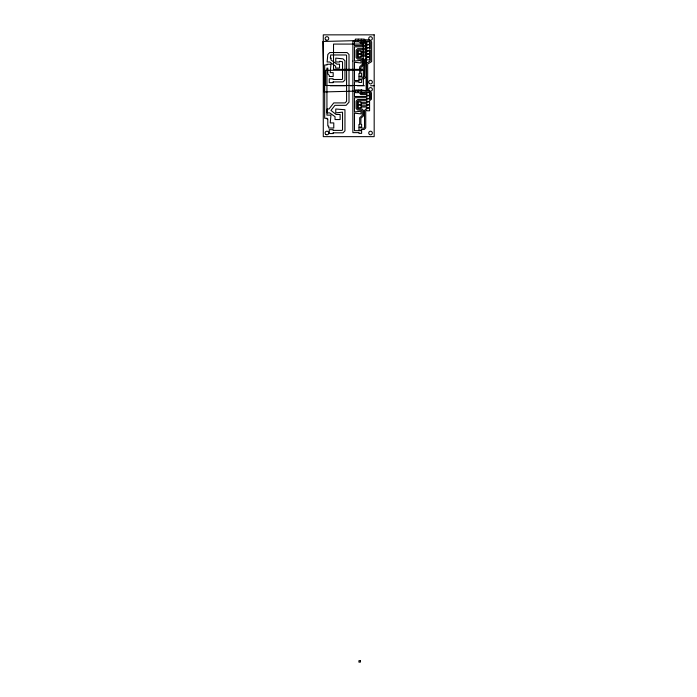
<?xml version="1.0" encoding="UTF-8"?>
<svg xmlns="http://www.w3.org/2000/svg" width="697" height="697" viewBox="0 0 697 697"><rect width="100%" height="100%" fill="white"/><g stroke="black" fill="none" stroke-linecap="round" stroke-linejoin="round"><path stroke-width="1.05" d="M369.584 42.012L369.584 44.425L366.918 44.425L366.918 43.693L360.828 43.693L359.26 41.768L358.528 41.768L358.528 39.102L361.203 39.102L361.194 41.768L360.61 41.768L361.325 42.482L366.918 42.482L366.918 41.759L369.227 41.759M366.03 76.992L364.183 78.604L358.946 79.292L358.946 76.626L363.668 77.384L364.531 76.496L364.531 59.506L366.099 57.938L366.918 57.938L366.918 57.215L369.584 57.215L369.584 59.881L366.918 59.881L366.596 59.149L366.03 60.012L366.16 90.723L361.586 90L361.586 92.666L368.243 91.934L370.229 93.381L370.229 98.686L369.584 99.288L369.584 98.826L366.918 98.826L366.918 99.549L357.683 99.549L356.115 101.117L356.115 108.488L357.683 110.048L361.377 110.048L362.24 110.91L362.24 115.388L359.687 117.732L359.687 124.415L358.964 124.415L358.964 127.081L361.63 127.081L361.63 124.415L360.898 124.415L360.898 118.263L363.451 115.92L363.451 110.405L361.882 108.837L358.18 108.837L357.326 107.983L357.326 101.623L358.18 100.76L366.918 100.76L366.918 101.492L369.584 101.492L369.584 100.76L371.44 99.209L371.44 92.771L368.643 90.723L367.667 90.723L367.667 64.046L371.632 61.624L371.632 41.872L368.643 39.825L364.252 39.825L364.252 39.102L361.586 39.102L361.586 41.768L368.243 41.036L370.229 42.482L370.229 48.651L369.584 48.651L369.584 47.927L366.918 47.927L366.918 48.651L357.683 48.651L356.115 50.219L356.115 57.59L357.683 59.149L361.377 59.149L362.24 60.012L362.24 64.49L359.687 66.834L359.687 73.516L358.964 73.516L358.964 76.182L361.63 76.182L361.63 73.516L360.898 73.516L360.898 67.365L363.451 65.021L363.451 59.506L361.882 57.938L358.18 57.938L357.326 57.084L357.326 50.724L358.18 49.862L366.918 49.862L366.918 50.593L369.584 50.593L369.584 49.862L370.229 49.862L370.229 60.961L366.16 63.383M330.151 85.748L345.433 85.748M350.164 85.748L351.811 85.748M357.308 85.748L364.461 85.748M370.612 85.748L374.176 85.748M352.874 61.057L352.874 132.622L358.955 132.622L358.955 133.345L361.621 133.345L361.63 130.679L354.477 130.679L354.477 113.167L361.02 113.89L361.029 111.224L354.477 111.956L354.468 97.711L366.918 97.711L366.918 98.434L369.584 98.434L369.584 95.768L366.918 95.768L366.918 96.5L354.468 96.5L354.468 92.797L355.331 91.934L355.418 92.666L358.084 92.666L358.084 90L355.418 90L355.418 90.723L354.468 91.08L354.477 81.723L358.955 81.723L358.955 82.446L361.621 82.446L361.63 79.78L358.955 79.78L358.955 80.512L354.477 80.512L354.477 62.268L361.02 62.991L361.029 60.325L354.477 61.057L354.468 46.812L366.918 46.812L366.918 47.535L369.584 47.535L369.584 44.869L366.918 44.869L366.918 45.601L354.468 45.601L354.468 41.898L355.331 41.036L355.418 41.768L358.084 41.768L358.084 39.102L355.418 39.102L355.418 39.825L352.874 41.393L352.874 61.057M330.953 64.246L330.221 72.627L333.175 72.627L333.175 76.504L329.298 76.504L329.298 75.363L327.799 73.856L327.799 68.132L326.937 68.132L326.937 115.136L330.953 115.144L330.221 122.925L333.785 122.925L333.776 128.013L328.688 128.013L328.688 126.018L327.799 126.026L327.799 119.021L327.067 119.021L327.067 118.29L324.671 118.272L324.671 64.978L327.067 64.978L327.067 64.246L330.953 64.246M330.988 58.112L330.979 59.942L336.939 64.176L339.517 64.176L339.509 68.053L335.64 68.053L335.64 66.224L329.681 61.989L327.102 61.989L327.825 54.479L329.751 52.554L347.089 52.554L349.005 54.479L349.005 102.198L346.13 105.334L334.952 105.334L330.979 110.431L336.085 114.465L340.127 114.465L340.119 119.553L335.03 119.553L335.03 116.687L329.681 112.888L327.102 112.888L327.102 109.011L329.019 109.011L333.767 102.912L345.067 102.912L346.583 101.257L346.583 55.481L346.087 54.976L330.753 54.976L330.256 58.112L330.988 58.112M333.14 132.813L333.14 133.545L329.263 133.545L329.263 129.668L333.149 129.668L333.14 130.391L342.035 130.391L342.532 129.895L342.532 112.165L335.762 112.888L335.762 109.011L344.954 109.743L344.954 130.888L343.046 132.813L333.14 132.813M333.14 81.915L333.14 82.647L329.263 82.647L329.263 78.77L333.149 78.77L333.14 79.493L342.035 79.475L342.532 78.988L342.532 61.763L339.639 61.266L339.639 61.989L335.762 61.989L335.762 58.112L343.037 58.844L344.954 60.761L344.954 79.998L343.029 81.897L333.14 81.915M360.985 56.1L360.985 56.823L358.319 56.823L358.319 54.157L360.985 54.157L360.985 54.889L366.918 54.889L366.918 54.157L369.584 54.157L369.584 56.823L366.918 56.823L366.918 56.1L360.985 56.1M361.002 52.981L361.002 53.713L358.336 53.713L358.336 51.047L361.002 51.047L361.002 51.77L366.918 51.77L366.918 51.047L369.584 51.047L369.584 53.713L366.918 53.713L366.918 52.981L361.002 52.981M360.985 106.998L360.985 107.721L358.319 107.721L358.319 105.055L360.985 105.055L360.985 105.787L366.918 105.787L366.918 105.055L369.584 105.055L369.584 107.721L366.918 107.721L366.918 106.998L360.985 106.998M361.002 103.879L361.002 104.611L358.336 104.611L358.336 101.945L361.002 101.945L361.002 102.668L366.918 102.668L366.918 101.945L369.584 101.945L369.584 104.611L366.918 104.611L366.918 103.879L361.002 103.879M360.375 660.695L360.375 662.15L358.92 662.15L358.92 660.695L360.375 660.695M361.203 90L361.194 92.666L360.61 92.666L361.325 93.381L366.918 93.381L366.918 92.657L369.584 92.657L369.584 95.323L366.918 95.323L366.918 94.592L360.828 94.592L359.26 92.666L358.528 92.666L358.528 90L361.203 90M361.612 129.476L361.612 130.191L358.946 130.191L358.946 127.525L363.668 128.283L364.531 127.394L364.531 110.405L366.099 108.837L366.918 108.837L366.918 108.113L369.584 108.113L369.584 110.779L366.918 110.779L366.596 110.048L365.742 110.91L365.742 127.891L364.183 129.494L361.612 129.476M365.533 40.382L322.824 41.489L324.122 91.934L366.84 90.828L365.533 40.382M374.176 34.85L323.277 34.85L323.277 136.647L374.176 136.647L374.176 34.85M363.268 44.085L333.523 44.085L333.523 69.36L363.268 69.36L363.268 44.085M363.39 70.275L325.551 70.275L325.551 85.504L363.39 85.504L363.39 70.275M325.874 134.495A1.821 1.821 0 0 0 328.731 133.171A1.821 1.821 0 0 0 326.152 131.358A1.821 1.821 0 0 0 325.874 134.495M326.004 40.06A1.821 1.821 0 0 0 328.731 38.483A1.821 1.821 0 0 0 326.004 36.915A1.821 1.821 0 0 0 326.004 40.06M369.637 40.06A1.821 1.821 0 0 0 372.364 38.483A1.821 1.821 0 0 0 369.637 36.915A1.821 1.821 0 0 0 369.637 40.06M369.497 134.495A1.821 1.821 0 0 0 372.355 133.171A1.821 1.821 0 0 0 369.785 131.358A1.821 1.821 0 0 0 369.497 134.495M369.497 83.596A1.821 1.821 0 0 0 372.355 82.272A1.821 1.821 0 0 0 369.785 80.46A1.821 1.821 0 0 0 369.497 83.596M369.637 90.959A1.821 1.821 0 0 0 372.364 89.382A1.821 1.821 0 0 0 369.637 87.813A1.821 1.821 0 0 0 369.637 90.959"/></g></svg>
